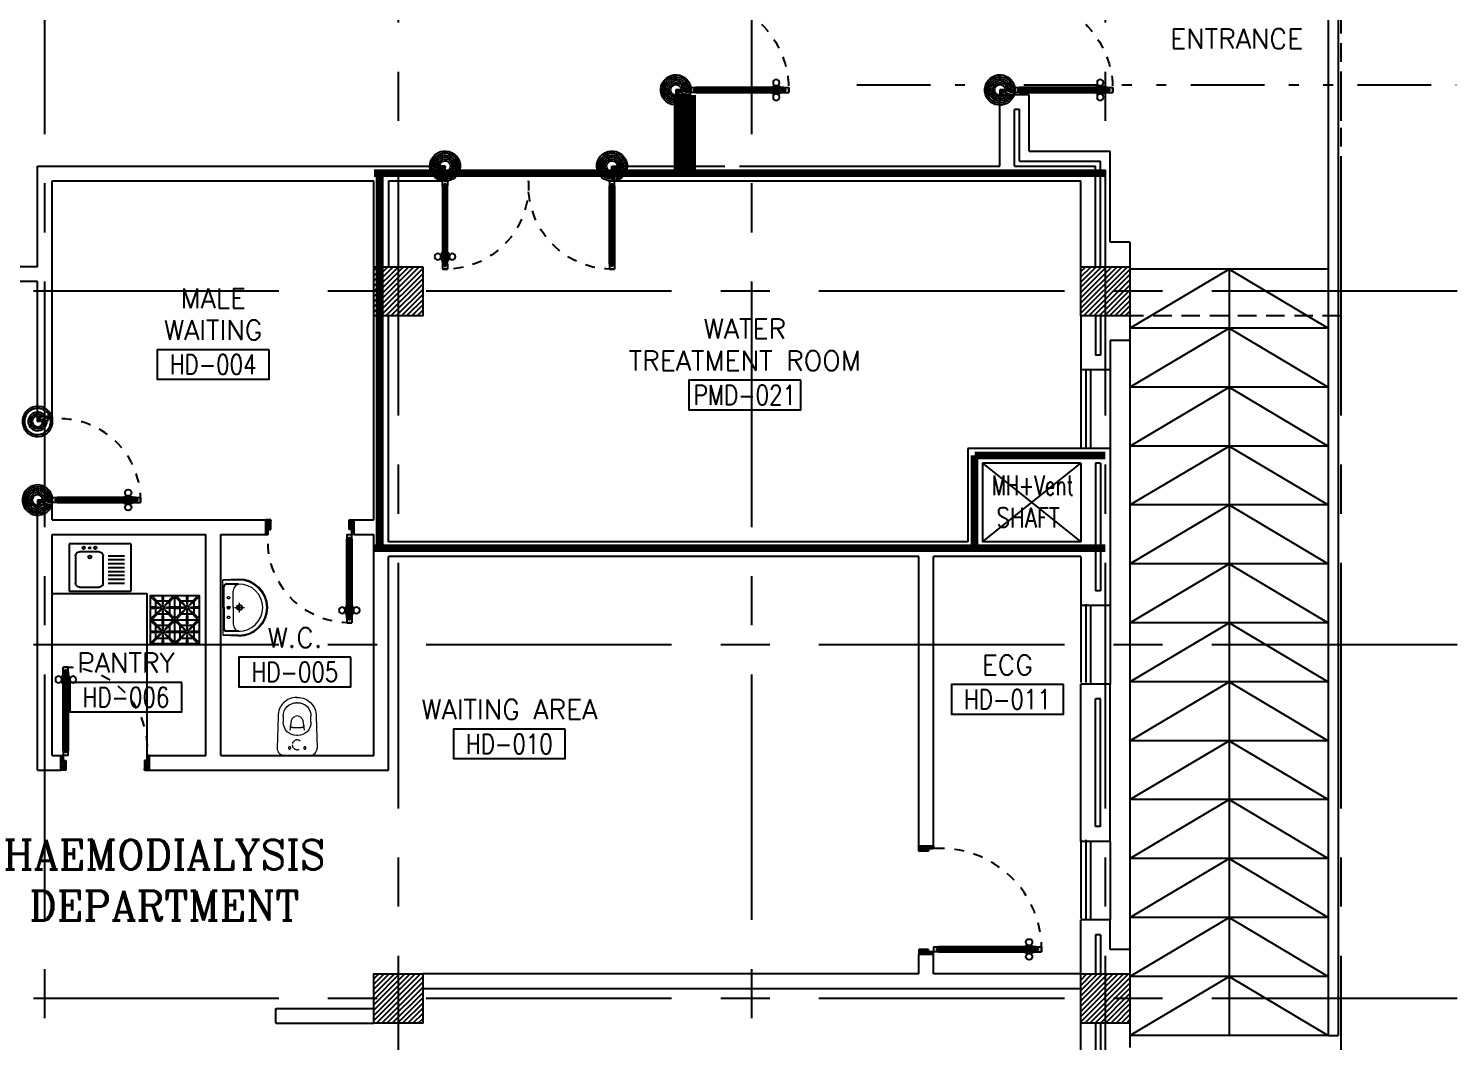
# Model space of a CAD drawing. Extents: x 417866.9 to 417960.2, y 43448 to 43538.2.
# Drawn here: x 417936.97 to 417951.47, y 43473.64 to 43483.95 of the extents above; entities that cross this region are included whole.
import ezdxf
from ezdxf.enums import TextEntityAlignment as Align

# ---------------------------------------------------------------- set-up
doc = ezdxf.new("R2010")
doc.units = 0
doc.header["$MEASUREMENT"] = 0
doc.header["$PDMODE"] = 3
doc.header["$PDSIZE"] = 0.1
for name, pattern in [('2DASHES', [1.7, 0.75, -0.25, 0.1, -0.25, 0.1, -0.25]), ('CENTERX2', [4, 2.5, -0.5, 0.5, -0.5]), ('DASHED', [0.75, 0.5, -0.25]), ('HIDDEN', [0.375, 0.25, -0.125]), ('HIDDEN2', [0.1875, 0.125, -0.0625])]:
    doc.linetypes.add(name, pattern=pattern)
doc.layers.get('0').update_dxf_attribs({"linetype": 'CONTINUOUS'})
doc.layers.get('DEFPOINTS').update_dxf_attribs({"linetype": 'CONTINUOUS'})
for name, color, linetype in [('A-FURN-W', 4, 'CONTINUOUS'), ('AX-DIM', 4, 'CONTINUOUS'), ('AXES', 11, 'CENTERX2'), ('CANOPY-LN', 3, 'CONTINUOUS'), ('COL', 2, 'CONTINUOUS'), ('DOOR', 4, 'CONTINUOUS'), ('DOOR-DIM', 3, 'CONTINUOUS'), ('E-PANELBX', 3, 'CONTINUOUS'), ('FireCompart', 7, 'HIDDEN'), ('firezone', 4, 'CONTINUOUS'), ('FIX', 3, 'CONTINUOUS'), ('Handrail', 4, 'CONTINUOUS'), ('HAT', 8, 'CONTINUOUS'), ('IND-ES-L', 6, '2DASHES'), ('INSUL', 7, 'CONTINUOUS'), ('K-FUR', 3, 'CONTINUOUS'), ('Ramb', 3, 'CONTINUOUS'), ('RM-BOX', 2, 'CONTINUOUS'), ('RM-NAME', 2, 'CONTINUOUS'), ('RM-NO', 2, 'CONTINUOUS'), ('SHAFT', 7, 'CONTINUOUS'), ('TEXT', 4, 'CONTINUOUS'), ('WALL', 3, 'CONTINUOUS'), ('WIN', 5, 'CONTINUOUS')]:
    doc.layers.add(name, color=color, linetype=linetype)
doc.layers.get('DOOR-DIM').off()
doc.styles.add('ROMANC', font='romanc', dxfattribs={"height": 0.1})
doc.styles.add('ROMANS', font='ROMANS.shx', dxfattribs={"width": 0.6})
doc.styles.get("Standard").update_dxf_attribs({"font": 'TXT.shx'})
doc.linetypes.add('SMOKE', pattern='A,0.5,-0.2,["SMOKE",Standard,S=0.1,R=0,X=-0.1,Y=-0.05],-0.5', length=1.2)
doc.dimstyles.new('STANDARD in', dxfattribs={"dimtxt": 0.2, "dimasz": 0.1, "dimexe": 0.07, "dimexo": 0.05, "dimgap": 0.1, "dimtad": 1, "dimdec": 0, "dimlfac": 1000, "dimzin": 0, "dimdsep": 46, "dimtxsty": 'ROMANS', "dimblk": 'ARCHTICK', "dimcen": 0.05, "dimdle": 0.05, "dimclrd": 4, "dimclre": 4, "dimclrt": 2, "dimadec": 0, "dimazin": 0, "dimtfac": 1, "dimtdec": 0, "dimtmove": 2, "dimatfit": 3, "dimfxl": 0, "dimtolj": 1, "dimtzin": 0, "dimarcsym": 0})

# ---------------------------------------------------------------- blocks, each defined once
blk = doc.blocks.new('_ARCHTICK')
at = {"color": 0, "linetype": 'ByBlock', "const_width": 0.15}
blk.add_lwpolyline([(-0.5, -0.5), (0.5, 0.5)], dxfattribs=at)
blk = doc.blocks.new('*D566')
at = {"layer": 'AX-DIM', "color": 4, "lineweight": -2}
for p, q in [((417948.236, 43525.944), (417958.889, 43525.944)), ((417958.819, 43525.994), (417958.819, 43466.574)), ((417948.726, 43466.624), (417958.889, 43466.624))]:
    blk.add_line(p, q, dxfattribs=at)
at = {"layer": 'DEFPOINTS', "color": 0}
for p in [(417948.186, 43525.944), (417948.676, 43466.624), (417958.819, 43466.624)]:
    blk.add_point(p, dxfattribs=at)
at = {"layer": 'AX-DIM', "color": 4, "lineweight": -2, "xscale": 0.1, "yscale": 0.1, "zscale": 0.1}
for p, rotation in [((417958.819, 43525.944), 90), ((417958.819, 43466.624), 270)]:
    blk.add_blockref('_ARCHTICK', p, dxfattribs=dict(at, rotation=rotation))
at = {"layer": 'AX-DIM', "color": 2, "insert": (417958.619, 43496.284), "char_height": 0.2, "attachment_point": 5, "rotation": 90, "style": 'ROMANS'}
blk.add_mtext('\\A1;59320', dxfattribs=at)
blk = doc.blocks.new('RM1')
at = {"layer": 'RM-BOX'}
blk.add_lwpolyline([(570, -200), (-570, -200), (-570, -500), (570, -500)], close=True, dxfattribs=at)
at = {"layer": 'RM-NAME', "style": 'ROMANS'}
for tag, p in [('ROOMNAME1', (0, 324)), ('ROOMNAME2', (0, 0))]:
    blk.add_attdef(tag, text='', height=200, dxfattribs=at).set_placement(p, align=Align.MIDDLE)
at = {"layer": 'RM-NO', "style": 'ROMANS', "width": 0.8}
blk.add_attdef('ROOMNO', text='', height=200, dxfattribs=at).set_placement((0, -350), align=Align.MIDDLE)
blk = doc.blocks.new('*X500')
at = {"color": 0}
for p, q in [((245929, 17887), (246403, 18361)), ((245929, 17940), (246350, 18361)), ((245929, 17993), (246297, 18361)), ((245929, 18046), (246244, 18361)), ((245929, 18099), (246191, 18361)), ((245929, 18152), (246138, 18361)), ((245929, 18205), (246085, 18361)), ((245929, 18258), (246032, 18361)), ((245929, 18311), (245979, 18361)), ((245956, 17861), (246429, 18334)), ((246009, 17861), (246429, 18281)), ((246062, 17861), (246429, 18228)), ((246115, 17861), (246429, 18174)), ((246168, 17861), (246429, 18121)), ((246221, 17861), (246429, 18068)), ((246274, 17861), (246429, 18015)), ((246327, 17861), (246429, 17962)), ((246380, 17861), (246429, 17909))]:
    blk.add_line(p, q, dxfattribs=at)
blk = doc.blocks.new('COL50')
at = {"layer": 'COL'}
blk.add_lwpolyline([(-250, 250), (-250, -250), (250, -250), (250, 250)], close=True, dxfattribs=at)
blk = doc.blocks.new('DOOR90')
at = {"layer": 'DOOR', "color": 7, "linetype": 'ByBlock'}
for p, q in [((-150, 0), (0, 0)), ((-150, 0), (-150, -25)), ((0, -50), (-114, 0)), ((0, -50), (-40, 0)), ((0, -50), (0, 0)), ((-1000, -25), (-1050, -25)), ((-1050, -75), (-1050, -25)), ((-1050, -25), (-1050, -75)), ((-1000, -75), (-1050, -75)), ((-1000, -42), (-1020, -42)), ((-1020, -42), (-1020, -58)), ((-1000, -58), (-1020, -58)), ((-1000, -25), (-1000, -42)), ((-1000, -58), (-1000, -75)), ((-878, -18), (-968, -18)), ((-968, -25), (-968, -18)), ((-968, -75), (-968, -82)), ((-878, -82), (-968, -82)), ((-955, -9), (-890, -9)), ((-955, -18), (-955, -9)), ((-955, -18), (-890, -18)), ((-955, -82), (-890, -82)), ((-955, -82), (-955, -91)), ((-955, -91), (-890, -91)), ((-890, -18), (-890, -9)), ((-890, -82), (-890, -91)), ((-878, -25), (-878, -18)), ((-878, -75), (-878, -82)), ((-200, -25), (-150, -25)), ((-200, -42), (-200, -25)), ((-180, -42), (-200, -42)), ((-200, -58), (-180, -58)), ((-200, -75), (-200, -58)), ((-150, -75), (-200, -75)), ((-180, -58), (-180, -42)), ((-150, -25), (-100, -25)), ((-150, -75), (-150, -25)), ((-100, -25), (-100, -50)), ((0, -50), (-100, -37)), ((-100, -50), (0, -50)), ((0, -850), (-114, -900)), ((-100, -875), (-100, -850)), ((0, -850), (-100, -863)), ((-100, -850), (0, -850)), ((0, -850), (-40, -900)), ((0, -850), (0, -900)), ((-150, -875), (-100, -875)), ((-150, -900), (-150, -875)), ((-150, -900), (0, -900)), ((0, -900), (-150, -900))]:
    blk.add_line(p, q, dxfattribs=at)
at = {"layer": 'DOOR', "linetype": 'ByBlock'}
for p, q in [((-200, -25), (-1000, -25)), ((-200, -42), (-1000, -42)), ((-200, -58), (-1000, -58)), ((-1000, -75), (-200, -75))]:
    blk.add_line(p, q, dxfattribs=at)
at = {"layer": 'DOOR', "color": 7, "linetype": 'ByBlock'}
for centre in [(-923, 24), (-923, -124)]:
    blk.add_circle(centre, 32.4, dxfattribs=at)
for centre, radius, start, end in [((0, -50), 154, 161.1053, 166.2858), ((0, -50), 94.4, 148.0182, 180), ((0, -50), 134, 158.1598, 169.28), ((0, -50), 114, 154.0838, 167.3774), ((0, -50), 74.4, 137.7764, 180), ((0, -50), 54.4, 113.2074, 180), ((0, -50), 34.4, 90, 180), ((0, -50), 14.4, 90, 180), ((0, -850), 94.4, 180, 211.9818), ((0, -850), 74.4, 180, 222.2236), ((0, -850), 54.4, 180, 246.7926), ((0, -850), 34.4, 180, 270), ((0, -850), 14.4, 180, 270), ((0, -850), 154, 193.7142, 198.8947), ((0, -850), 134, 190.72, 201.8402)]:
    blk.add_arc(centre, radius, start, end, dxfattribs=at)
at = {"layer": 'DOOR', "linetype": 'HIDDEN', "ltscale": 0.5}
blk.add_arc((-222, -50), 828, 178.2701, 275.003, dxfattribs=at)
blk = doc.blocks.new('*X497')
at = {"color": 0}
for p, q in [((245929, 25099), (246390, 25561)), ((245929, 25152), (246337, 25561)), ((245929, 25205), (246284, 25561)), ((245929, 25258), (246231, 25561)), ((245929, 25311), (246178, 25561)), ((245929, 25364), (246125, 25561)), ((245929, 25417), (246072, 25561)), ((245929, 25470), (246019, 25561)), ((245929, 25523), (245966, 25561)), ((245943, 25061), (246429, 25546)), ((245997, 25061), (246429, 25493)), ((246050, 25061), (246429, 25440)), ((246103, 25061), (246429, 25387)), ((246156, 25061), (246429, 25334)), ((246209, 25061), (246429, 25281)), ((246262, 25061), (246429, 25228)), ((246315, 25061), (246429, 25175)), ((246368, 25061), (246429, 25122)), ((246421, 25061), (246429, 25069))]:
    blk.add_line(p, q, dxfattribs=at)
blk = doc.blocks.new('*X501')
at = {"color": 0}
for p, q in [((253129, 17874), (253615, 18361)), ((253129, 17927), (253562, 18361)), ((253129, 17980), (253509, 18361)), ((253129, 18033), (253456, 18361)), ((253129, 18086), (253403, 18361)), ((253129, 18139), (253350, 18361)), ((253129, 18192), (253297, 18361)), ((253129, 18245), (253244, 18361)), ((253129, 18298), (253191, 18361)), ((253129, 18351), (253138, 18361)), ((253168, 17861), (253629, 18321)), ((253221, 17861), (253629, 18268)), ((253275, 17861), (253629, 18215)), ((253328, 17861), (253629, 18162)), ((253381, 17861), (253629, 18109)), ((253434, 17861), (253629, 18056)), ((253487, 17861), (253629, 18003)), ((253540, 17861), (253629, 17950)), ((253593, 17861), (253629, 17897))]:
    blk.add_line(p, q, dxfattribs=at)
blk = doc.blocks.new('*X486')
at = {"color": 0}
for p, q in [((253129, 25087), (253603, 25561)), ((253129, 25140), (253550, 25561)), ((253129, 25193), (253497, 25561)), ((253129, 25246), (253444, 25561)), ((253129, 25299), (253391, 25561)), ((253129, 25352), (253338, 25561)), ((253129, 25405), (253285, 25561)), ((253129, 25458), (253232, 25561)), ((253129, 25511), (253179, 25561)), ((253156, 25061), (253629, 25534)), ((253209, 25061), (253629, 25481)), ((253262, 25061), (253629, 25428)), ((253315, 25061), (253629, 25374)), ((253368, 25061), (253629, 25321)), ((253421, 25061), (253629, 25268)), ((253474, 25061), (253629, 25215)), ((253527, 25061), (253629, 25162)), ((253580, 25061), (253629, 25109))]:
    blk.add_line(p, q, dxfattribs=at)
blk = doc.blocks.new('A$C010A25D0')
at = {"layer": 'DOOR', "color": 0, "linetype": 'ByBlock'}
for p, q in [((0, 2031), (0, 1981)), ((0, 1981), (0, 2031)), ((50, 2031), (0, 2031)), ((50, 2031), (50, 2014)), ((83, 2031), (83, 2038)), ((173, 2038), (83, 2038)), ((95, 2038), (95, 2047)), ((95, 2047), (160, 2047)), ((95, 2038), (160, 2038)), ((160, 2038), (160, 2047)), ((173, 2031), (173, 2038)), ((950, 2014), (950, 2031)), ((950, 2031), (1000, 2031)), ((1000, 2056), (1000, 2031)), ((1000, 2056), (1150, 2056)), ((1000, 1981), (1000, 2031)), ((1000, 2031), (1050, 2031)), ((1050, 2031), (1050, 2006)), ((1150, 2006), (1150, 2056)), ((50, 1981), (0, 1981)), ((30, 2014), (30, 1998)), ((50, 2014), (30, 2014)), ((50, 1998), (30, 1998)), ((50, 1998), (50, 1981)), ((83, 1981), (83, 1974)), ((173, 1974), (83, 1974)), ((95, 1974), (95, 1965)), ((95, 1974), (160, 1974)), ((95, 1965), (160, 1965)), ((160, 1974), (160, 1965)), ((173, 1981), (173, 1974)), ((970, 2014), (950, 2014)), ((950, 1981), (950, 1998)), ((950, 1998), (970, 1998)), ((1000, 1981), (950, 1981)), ((970, 1998), (970, 2014)), ((1050, 2006), (1150, 2006)), ((95, 147), (160, 147)), ((95, 138), (95, 147)), ((160, 138), (160, 147)), ((50, 131), (0, 131)), ((0, 131), (0, 81)), ((0, 81), (0, 131)), ((50, 81), (0, 81)), ((50, 114), (30, 114)), ((30, 98), (30, 114)), ((50, 98), (30, 98)), ((50, 114), (50, 131)), ((50, 81), (50, 98)), ((173, 138), (83, 138)), ((83, 131), (83, 138)), ((83, 81), (83, 74)), ((173, 74), (83, 74)), ((95, 138), (160, 138)), ((95, 74), (160, 74)), ((95, 74), (95, 65)), ((95, 65), (160, 65)), ((160, 74), (160, 65)), ((173, 131), (173, 138)), ((173, 81), (173, 74)), ((1000, 131), (950, 131)), ((950, 131), (950, 114)), ((950, 114), (970, 114)), ((970, 98), (950, 98)), ((950, 98), (950, 81)), ((950, 81), (1000, 81)), ((970, 114), (970, 98)), ((1000, 131), (1000, 81)), ((1000, 56), (1000, 81)), ((1000, 81), (1050, 81)), ((1000, 56), (1150, 56)), ((1050, 81), (1050, 106)), ((1050, 106), (1150, 106)), ((1150, 106), (1150, 56))]:
    blk.add_line(p, q, dxfattribs=at)
at = {"layer": 'DOOR', "linetype": 'ByBlock'}
for p, q in [((950, 2031), (50, 2031)), ((950, 2014), (50, 2014)), ((950, 1998), (50, 1998)), ((50, 1981), (950, 1981)), ((50, 131), (950, 131)), ((950, 114), (50, 114)), ((950, 98), (50, 98)), ((950, 81), (50, 81)), ((1150, 56), (1000, 56))]:
    blk.add_line(p, q, dxfattribs=at)
at = {"layer": 'DOOR', "color": 9, "linetype": 'ByBlock'}
for p, q in [((1150, 2006), (1037, 2056)), ((1150, 2006), (1110, 2056)), ((1150, 2006), (1050, 2019)), ((1150, 106), (1037, 56)), ((1150, 106), (1050, 93)), ((1150, 106), (1110, 56))]:
    blk.add_line(p, q, dxfattribs=at)
at = {"layer": 'DOOR', "color": 0, "linetype": 'ByBlock'}
for centre in [(128, 2079), (128, 1932), (128, 179), (128, 32)]:
    blk.add_circle(centre, 32.4, dxfattribs=at)
at = {"layer": 'DOOR', "linetype": 'HIDDEN', "ltscale": 0.5}
for centre, start, end in [((951, 2006), 178.494, 272.9568), ((951, 106), 87.0432, 181.506)]:
    blk.add_arc(centre, 951, start, end, dxfattribs=at)
at = {"layer": 'DOOR', "color": 9, "linetype": 'ByBlock'}
for centre, radius, start, end in [((1150, 2006), 154, 161.1053, 166.2858), ((1150, 2006), 134, 158.1598, 169.28), ((1150, 2006), 114, 154.0838, 167.3774), ((1150, 2006), 94.4, 148.0182, 180), ((1150, 2006), 74.4, 137.7764, 180), ((1150, 2006), 54.4, 113.2074, 180), ((1150, 2006), 34.4, 90, 180), ((1150, 2006), 14.4, 90, 180), ((1150, 106), 154, 193.7142, 198.8947), ((1150, 106), 134, 190.72, 201.8402), ((1150, 106), 114, 192.6226, 205.9162), ((1150, 106), 94.4, 180, 211.9818), ((1150, 106), 74.4, 180, 222.2236), ((1150, 106), 54.4, 180, 246.7926), ((1150, 106), 34.4, 180, 270), ((1150, 106), 14.4, 180, 270)]:
    blk.add_arc(centre, radius, start, end, dxfattribs=at)
at = {"layer": 'WALL'}
blk.add_line((1000, 56), (1150, 56), dxfattribs=at)
blk = doc.blocks.new('LAV1')
at = {"layer": 'FIX', "linetype": 'ByBlock', "ltscale": 0.3}
for p, q in [((-287, 210), (-280, 50)), ((-240, 210), (-240, 85)), ((240, 210), (240, 85)), ((287, 210), (280, 50)), ((0, 60), (-215, 60)), ((0, 60), (215, 60))]:
    blk.add_line(p, q, dxfattribs=at)
at = {"layer": 'FIX', "linetype": 'Continuous', "lineweight": 20}
for p, q in [((-280, 210), (-280, 50)), ((0, 155), (-170, 155)), ((0, 155), (170, 155)), ((280, 210), (280, 50)), ((0, 50), (-280, 50)), ((0, 50), (-247, 50)), ((0, 50), (280, 50)), ((0, 50), (247, 50))]:
    blk.add_line(p, q, dxfattribs=at)
at = {"layer": 'FIX', "linetype": 'DASHED', "lineweight": 20, "ltscale": 0.05}
for p, q in [((50, 220), (-50, 220)), ((0, 170), (0, 270)), ((0, 170), (0, 270))]:
    blk.add_line(p, q, dxfattribs=at)
at = {"layer": 'FIX', "lineweight": 20}
for p, q in [((16, 107), (-15, 107)), ((0, 92), (0, 123))]:
    blk.add_line(p, q, dxfattribs=at)
for centre, radius in [((0, 220), 29.5), ((0, 220), 22.5), ((0, 107), 15.5)]:
    blk.add_circle(centre, radius, dxfattribs=at)
at = {"layer": 'FIX', "linetype": 'HIDDEN', "lineweight": 20, "ltscale": 0.05}
for centre in [(-100, 107), (100, 107)]:
    blk.add_circle(centre, 12.4, dxfattribs=at)
at = {"layer": 'FIX', "linetype": 'ByBlock', "ltscale": 0.3}
for centre, radius, start, end in [((5, 212), 292, 90.9964, 180.3903), ((-5, 212), 292, 359.6097, 89.0036), ((-215, 85), 25, 180, 270), ((215, 85), 25, 270, 0)]:
    blk.add_arc(centre, radius, start, end, dxfattribs=at)
at = {"layer": 'FIX', "linetype": 'Continuous', "lineweight": 20}
for centre, radius, start, end in [((5, 212), 285, 91.0202, 180.4), ((5, 212), 245, 91.1813, 180.4657), ((-5, 212), 285, 359.6, 88.9798), ((-5, 212), 245, 359.5343, 88.8187), ((-170, 225), 70, 180, 270), ((170, 225), 70, 270, 0)]:
    blk.add_arc(centre, radius, start, end, dxfattribs=at)
blk = doc.blocks.new('WC')
at = {"layer": 'FIX', "lineweight": 20}
for p, q in [((339, 5), (339, -5)), ((395, 76), (490, 60)), ((475, 141), (538, 141)), ((534, 24), (540, 0)), ((540, 0), (534, -24)), ((674, 5), (674, -5)), ((490, -60), (395, -76)), ((538, -141), (475, -141)), ((213, -204), (210, -204))]:
    blk.add_line(p, q, dxfattribs=at)
at = {"layer": 'FIX', "linetype": 'Continuous', "lineweight": 20}
blk.add_line((420, -47), (420, 45), dxfattribs=at)
at = {"layer": 'FIX', "lineweight": 20}
for points in [[(210, -204, -0.414214), (137, -131), (137, 0), (137, 131, -0.414214), (210, 204)], [(727, -5), (727, 5, 0.414214), (538, 194), (210, 204)], [(727, 5), (727, -5, -0.414214), (538, -194), (210, -204)]]:
    blk.add_lwpolyline(points, format="xyb", dxfattribs=at)
at = {"layer": 'FIX', "linetype": 'HIDDEN2', "lineweight": 20, "ltscale": 0.3}
blk.add_circle((245, 0), 49.8, dxfattribs=at)
at = {"layer": 'FIX', "linetype": 'HIDDEN', "lineweight": 20, "ltscale": 0.05}
for centre in [(213, 78), (213, -77)]:
    blk.add_circle(centre, 11.6, dxfattribs=at)
at = {"layer": 'FIX', "lineweight": 20}
for centre, radius, start, end in [((475, 5), 136, 90, 180), ((464, -18), 82, 51.0758, 71.504), ((473, -7), 68.2, 27.1532, 51.0758), ((538, 5), 136, 360, 90), ((475, -5), 136, 180, 270), ((464, 18), 82, 288.496, 308.9242), ((473, 7), 68.2, 308.9242, 332.8468), ((538, -5), 136, 270, 0)]:
    blk.add_arc(centre, radius, start, end, dxfattribs=at)
at = {"layer": 'FIX', "linetype": 'Continuous', "lineweight": 20}
for centre, start, end in [((443, 46), 88.3879, 182.3338), ((442, -46), 177.6662, 271.6121)]:
    blk.add_arc(centre, 22.3, start, end, dxfattribs=at)
blk = doc.blocks.new('A$C272A55A0')
at = {"layer": 'DOOR', "color": 0, "linetype": 'ByBlock'}
for p, q in [((0, 900), (0, 1050)), ((50, 1050), (0, 1050)), ((50, 950), (50, 1050)), ((1750, 950), (1750, 1050)), ((1750, 1050), (1800, 1050)), ((1800, 1050), (1800, 900)), ((0, 900), (25, 900)), ((25, 950), (50, 950)), ((25, 900), (25, 950)), ((75, 900), (25, 900)), ((25, 850), (25, 900)), ((58, 870), (42, 870)), ((42, 870), (42, 850)), ((58, 850), (58, 870)), ((75, 900), (75, 850)), ((1725, 900), (1775, 900)), ((1725, 900), (1725, 850)), ((1742, 870), (1758, 870)), ((1742, 850), (1742, 870)), ((1775, 950), (1750, 950)), ((1758, 870), (1758, 850)), ((1775, 900), (1775, 950)), ((1800, 900), (1775, 900)), ((1775, 850), (1775, 900)), ((42, 850), (25, 850)), ((75, 850), (58, 850)), ((1725, 850), (1742, 850)), ((1758, 850), (1775, 850)), ((1718, 160), (1709, 160)), ((1709, 95), (1709, 160)), ((1725, 173), (1718, 173)), ((1718, 173), (1718, 83)), ((1718, 95), (1718, 160)), ((1775, 173), (1782, 173)), ((1782, 173), (1782, 83)), ((1782, 160), (1791, 160)), ((1782, 95), (1782, 160)), ((1791, 95), (1791, 160)), ((25, 50), (42, 50)), ((25, 50), (25, 0)), ((25, 0), (75, 0)), ((75, 0), (25, 0)), ((42, 50), (42, 30)), ((42, 30), (58, 30)), ((58, 50), (75, 50)), ((58, 50), (58, 30)), ((75, 50), (75, 0)), ((1718, 95), (1709, 95)), ((1725, 83), (1718, 83)), ((1742, 50), (1725, 50)), ((1725, 50), (1725, 0)), ((1775, 0), (1725, 0)), ((1725, 0), (1775, 0)), ((1742, 50), (1742, 30)), ((1758, 30), (1742, 30)), ((1775, 50), (1758, 50)), ((1758, 50), (1758, 30)), ((1775, 83), (1782, 83)), ((1775, 50), (1775, 0)), ((1782, 95), (1791, 95))]:
    blk.add_line(p, q, dxfattribs=at)
at = {"layer": 'DOOR', "color": 9, "linetype": 'ByBlock'}
for p, q in [((50, 1050), (0, 1010)), ((50, 1050), (0, 937)), ((50, 1050), (37, 950)), ((1750, 1050), (1800, 1010)), ((1750, 1050), (1800, 937)), ((1750, 1050), (1763, 950))]:
    blk.add_line(p, q, dxfattribs=at)
at = {"layer": 'DOOR', "linetype": 'ByBlock'}
for p, q in [((25, 850), (25, 50)), ((42, 850), (42, 50)), ((58, 850), (58, 50)), ((75, 50), (75, 850)), ((1725, 50), (1725, 850)), ((1742, 850), (1742, 50)), ((1758, 850), (1758, 50)), ((1775, 850), (1775, 50))]:
    blk.add_line(p, q, dxfattribs=at)
at = {"layer": 'DOOR', "color": 0, "linetype": 'ByBlock'}
for centre in [(1676, 128), (1824, 128)]:
    blk.add_circle(centre, 32.4, dxfattribs=at)
at = {"layer": 'DOOR', "color": 9, "linetype": 'ByBlock'}
for centre, radius, start, end in [((50, 1050), 54.4, 203.2074, 270), ((50, 1050), 34.4, 180, 270), ((50, 1050), 14.4, 180, 270), ((1750, 1050), 14.4, 270, 0), ((1750, 1050), 34.4, 270, 0), ((1750, 1050), 54.4, 270, 336.7926), ((50, 1050), 74.4, 227.7764, 270), ((50, 1050), 94.4, 238.0182, 270), ((50, 1050), 114, 244.0838, 257.3774), ((50, 1050), 134, 248.1598, 259.28), ((50, 1050), 154, 251.1053, 256.2858), ((1750, 1050), 74.4, 270, 312.2236), ((1750, 1050), 94.4, 270, 301.9818), ((1750, 1050), 114, 282.6226, 295.9162), ((1750, 1050), 134, 280.72, 291.8402), ((1750, 1050), 154, 283.7142, 288.8947)]:
    blk.add_arc(centre, radius, start, end, dxfattribs=at)
at = {"layer": 'DOOR', "linetype": 'HIDDEN', "ltscale": 0.5}
for centre, start, end in [((50, 851), 268.3174, 3.2965), ((1750, 851), 176.7035, 271.6826)]:
    blk.add_arc(centre, 851, start, end, dxfattribs=at)
at = {"layer": 'WALL', "linetype": 'ByBlock'}
blk.add_line((1800, 900), (1800, 1050), dxfattribs=at)
blk = doc.blocks.new('A$C68711307')
at = {"layer": 'A-FURN-W'}
for p, q in [((0, 0), (0, 0.627)), ((0, 0.627), (0.48, 0.627)), ((0.48, 0.627), (0.48, 0)), ((0.08, 0.323), (0.08, 0.523)), ((0.12, 0.563), (0.4, 0.563)), ((0.44, 0.523), (0.44, 0.323)), ((0.4, 0.283), (0.12, 0.283)), ((0.12, 0.232), (0.12, 0.064)), ((0.16, 0.232), (0.16, 0.064)), ((0.2, 0.232), (0.2, 0.064)), ((0.24, 0.232), (0.24, 0.064)), ((0.28, 0.232), (0.28, 0.064)), ((0.32, 0.232), (0.32, 0.064)), ((0.36, 0.232), (0.36, 0.064)), ((0.4, 0.232), (0.4, 0.064)), ((0, 0), (0.48, 0))]:
    blk.add_line(p, q, dxfattribs=at)
at = {"layer": 'A-FURN-W', "extrusion": (0, 0, -1)}
for centre, major_axis in [((0.04, 0.48), (-0.00849, 0.00849)), ((0.04, 0.42), (-0.00566, 0.00566)), ((0.134, 0.417), (-0.0113, 0.0113))]:
    blk.add_ellipse(centre, major_axis=major_axis, ratio=1, dxfattribs=at)
at = {"layer": 'A-FURN-W'}
for centre, start_param, end_param in [((0.12, 0.523), 5.497787, 7.068583), ((0.4, 0.523), 3.926991, 5.497787), ((0.12, 0.323), 0.785398, 2.356194), ((0.4, 0.323), 2.356194, 3.926991)]:
    blk.add_ellipse(centre, major_axis=(-0.0283, 0.0283), ratio=1, start_param=start_param, end_param=end_param, dxfattribs=at)
at = {"layer": 'A-FURN-W', "extrusion": (0, 0, -1)}
blk.add_ellipse((0.04, 0.36), major_axis=(-0.00849, 0.00849), ratio=1, start_param=6.283185307178246, end_param=12.56637061435783, dxfattribs=at)
blk = doc.blocks.new('RANGE')
at = {"layer": 'K-FUR'}
for p, q in [((0.45, 0.904), (0.45, 0)), ((0, 0.452), (0.9, 0.452))]:
    blk.add_line(p, q, dxfattribs=at)
for points in [[(-0.001, 0.879), (0.172, 0.723, 0.025175), (0.18, 0.73), (0.023, 0.903)], [(0.211, 0.904), (0.22, 0.747, 0.025175), (0.23, 0.747), (0.238, 0.904)], [(0.426, 0.904), (0.27, 0.73, 0.025175), (0.278, 0.723), (0.45, 0.88)], [(0.449, 0.879), (0.622, 0.723, 0.025175), (0.63, 0.73), (0.473, 0.903)], [(0.661, 0.904), (0.67, 0.747, 0.025175), (0.68, 0.747), (0.688, 0.904)], [(0.876, 0.904), (0.72, 0.73, 0.025175), (0.728, 0.723), (0.9, 0.88)], [(0, 0.664), (0.156, 0.672, 0.025175), (0.156, 0.683), (0, 0.691)], [(0.024, 0.452), (0.18, 0.625, 0.025175), (0.172, 0.633), (0, 0.476)], [(0.239, 0.452), (0.23, 0.609, 0.025175), (0.22, 0.609), (0.212, 0.452)], [(0.451, 0.477), (0.278, 0.633, 0.025175), (0.27, 0.625), (0.427, 0.453)], [(0.45, 0.691), (0.294, 0.683, 0.025175), (0.294, 0.673), (0.45, 0.665)], [(0.45, 0.664), (0.606, 0.672, 0.025175), (0.606, 0.683), (0.45, 0.691)], [(0.474, 0.452), (0.63, 0.625, 0.025175), (0.622, 0.633), (0.45, 0.476)], [(0.689, 0.452), (0.68, 0.609, 0.025175), (0.67, 0.609), (0.662, 0.452)], [(0.901, 0.477), (0.728, 0.633, 0.025175), (0.72, 0.625), (0.877, 0.453)], [(0.9, 0.691), (0.744, 0.683, 0.025175), (0.744, 0.673), (0.9, 0.665)], [(-0.001, 0.427), (0.172, 0.271, 0.025175), (0.18, 0.278), (0.023, 0.451)], [(0.211, 0.452), (0.22, 0.295, 0.025175), (0.23, 0.295), (0.238, 0.452)], [(0.426, 0.452), (0.27, 0.279, 0.025175), (0.278, 0.271), (0.45, 0.428)], [(0.449, 0.427), (0.622, 0.271, 0.025175), (0.63, 0.278), (0.473, 0.451)], [(0.661, 0.452), (0.67, 0.295, 0.025175), (0.68, 0.295), (0.688, 0.452)], [(0.876, 0.452), (0.72, 0.279, 0.025175), (0.728, 0.271), (0.9, 0.428)], [(0, 0.212), (0.156, 0.221, 0.025175), (0.156, 0.231), (0, 0.239)], [(0.024, 0), (0.18, 0.173, 0.025175), (0.172, 0.181), (0, 0.024)], [(0.239, 0), (0.23, 0.157, 0.025175), (0.22, 0.157), (0.212, 0)], [(0.451, 0.025), (0.278, 0.181, 0.025175), (0.27, 0.173), (0.427, 0.001)], [(0.45, 0.239), (0.294, 0.231, 0.025175), (0.294, 0.221), (0.45, 0.213)], [(0.45, 0.212), (0.606, 0.221, 0.025175), (0.606, 0.231), (0.45, 0.239)], [(0.474, 0), (0.63, 0.173, 0.025175), (0.622, 0.181), (0.45, 0.024)], [(0.689, 0), (0.68, 0.157, 0.025175), (0.67, 0.157), (0.662, 0)], [(0.901, 0.025), (0.728, 0.181, 0.025175), (0.72, 0.173), (0.877, 0.001)], [(0.9, 0.239), (0.744, 0.231, 0.025175), (0.744, 0.221), (0.9, 0.213)]]:
    blk.add_lwpolyline(points, format="xyb", dxfattribs=at)
blk.add_lwpolyline([(0, 0), (0, 0.904), (0.9, 0.904), (0.9, 0)], close=True, dxfattribs=at)
for points in [[(0.113, 0.804), (0.217, 0.804)], [(0.233, 0.804), (0.336, 0.804)], [(0.563, 0.804), (0.667, 0.804)], [(0.683, 0.804), (0.786, 0.804)], [(0.1, 0.686), (0.1, 0.788)], [(0.1, 0.567), (0.1, 0.67)], [(0.217, 0.552), (0.114, 0.552)], [(0.337, 0.552), (0.233, 0.552)], [(0.35, 0.789), (0.35, 0.686)], [(0.35, 0.67), (0.35, 0.568)], [(0.55, 0.686), (0.55, 0.788)], [(0.55, 0.567), (0.55, 0.67)], [(0.667, 0.552), (0.564, 0.552)], [(0.787, 0.552), (0.683, 0.552)], [(0.8, 0.789), (0.8, 0.686)], [(0.8, 0.67), (0.8, 0.568)], [(0.1, 0.234), (0.1, 0.336)], [(0.113, 0.352), (0.217, 0.352)], [(0.233, 0.352), (0.336, 0.352)], [(0.35, 0.337), (0.35, 0.234)], [(0.55, 0.234), (0.55, 0.336)], [(0.563, 0.352), (0.667, 0.352)], [(0.683, 0.352), (0.786, 0.352)], [(0.8, 0.337), (0.8, 0.234)], [(0.1, 0.115), (0.1, 0.218)], [(0.217, 0.1), (0.114, 0.1)], [(0.337, 0.1), (0.233, 0.1)], [(0.35, 0.218), (0.35, 0.116)], [(0.55, 0.115), (0.55, 0.218)], [(0.667, 0.1), (0.564, 0.1)], [(0.787, 0.1), (0.683, 0.1)], [(0.8, 0.218), (0.8, 0.116)]]:
    blk.add_lwpolyline(points, dxfattribs=at)
for centre, radius in [((0.225, 0.678), 0.0373), ((0.225, 0.678), 0.0273), ((0.675, 0.678), 0.0373), ((0.675, 0.678), 0.0273), ((0.225, 0.226), 0.0373), ((0.225, 0.226), 0.0273), ((0.675, 0.226), 0.0373), ((0.675, 0.226), 0.0273)]:
    blk.add_circle(centre, radius, dxfattribs=at)
blk = doc.blocks.new('Rang')
at = {"layer": 'FIX', "xscale": -0.6637168141592866, "yscale": 0.6637168141592866, "zscale": 0.6637168141592921, "rotation": 90}
blk.add_blockref('RANGE', (0.6, 0.597), dxfattribs=at)
blk = doc.blocks.new('A$C2B543BD4')
at = {"layer": 'DOOR', "color": 0, "linetype": 'ByBlock'}
for p, q in [((150, 1156), (0, 1156)), ((150, 1156), (0, 1156)), ((0, 1156), (150, 1156)), ((0, 1106), (0, 1156)), ((100, 1106), (0, 1106)), ((150, 1131), (100, 1131)), ((100, 1131), (100, 1106)), ((150, 1156), (150, 1131)), ((1155, 147), (1090, 147)), ((1090, 138), (1090, 147)), ((1155, 138), (1155, 147)), ((100, 106), (0, 106)), ((0, 106), (0, 56)), ((150, 56), (0, 56)), ((100, 81), (100, 106)), ((150, 81), (100, 81)), ((150, 131), (150, 81)), ((150, 131), (200, 131)), ((150, 56), (150, 81)), ((200, 81), (150, 81)), ((180, 114), (180, 98)), ((200, 114), (180, 114)), ((180, 98), (200, 98)), ((200, 131), (200, 114)), ((200, 98), (200, 81)), ((1078, 138), (1168, 138)), ((1078, 131), (1078, 138)), ((1078, 81), (1078, 74)), ((1078, 74), (1168, 74)), ((1155, 138), (1090, 138)), ((1155, 74), (1090, 74)), ((1090, 74), (1090, 65)), ((1155, 65), (1090, 65)), ((1155, 74), (1155, 65)), ((1168, 131), (1168, 138)), ((1168, 81), (1168, 74)), ((1200, 131), (1250, 131)), ((1200, 114), (1200, 131)), ((1200, 114), (1220, 114)), ((1200, 98), (1220, 98)), ((1200, 81), (1200, 98)), ((1200, 81), (1250, 81)), ((1220, 98), (1220, 114)), ((1250, 131), (1250, 81)), ((1250, 131), (1250, 81)), ((1250, 81), (1250, 131))]:
    blk.add_line(p, q, dxfattribs=at)
at = {"layer": 'DOOR', "color": 9, "linetype": 'ByBlock'}
for p, q in [((0, 1106), (114, 1156)), ((0, 1106), (40, 1156)), ((0, 1106), (100, 1119)), ((0, 106), (40, 56)), ((0, 106), (114, 56)), ((0, 106), (100, 93))]:
    blk.add_line(p, q, dxfattribs=at)
at = {"layer": 'DOOR', "linetype": 'ByBlock'}
for p, q in [((1200, 131), (200, 131)), ((200, 114), (1200, 114)), ((200, 98), (1200, 98)), ((200, 81), (1200, 81))]:
    blk.add_line(p, q, dxfattribs=at)
at = {"layer": 'DOOR', "color": 0, "linetype": 'ByBlock'}
for centre in [(1123, 179), (1123, 32)]:
    blk.add_circle(centre, 32.4, dxfattribs=at)
at = {"layer": 'DOOR', "color": 9, "linetype": 'ByBlock'}
for centre, radius, start, end in [((0, 1106), 34.4, 0, 90), ((0, 1106), 14.4, 0, 90), ((0, 1106), 54.4, 0, 66.7926), ((0, 1106), 74.4, 0, 42.2236), ((0, 1106), 94.4, 0, 31.9818), ((0, 1106), 134, 10.72, 21.8402), ((0, 1106), 154, 13.7142, 18.8947), ((0, 106), 14.4, 270, 0), ((0, 106), 34.4, 270, 0), ((0, 106), 54.4, 293.2074, 0), ((0, 106), 74.4, 317.7764, 0), ((0, 106), 94.4, 328.0182, 0), ((0, 106), 114, 334.0838, 347.3774), ((0, 106), 134, 338.1598, 349.28), ((0, 106), 154, 341.1053, 346.2858)]:
    blk.add_arc(centre, radius, start, end, dxfattribs=at)
at = {"layer": 'DOOR', "linetype": 'HIDDEN', "ltscale": 0.5}
blk.add_arc((223, 106), 1028, 358.6059, 94.0585, dxfattribs=at)

msp = doc.modelspace()

# ---------------------------------------------------------------- linework, layer by layer
at = {"layer": 'AXES'}
for p, q in [((417940.7366, 43460.01), (417940.7366, 43537.5491)), ((417947.9366, 43460.01), (417947.9366, 43537.5491)), ((417950.3366, 43460.01), (417950.3366, 43537.5491)), ((417937.1366, 43466.8743), (417937.1366, 43525.6943)), ((417944.3366, 43466.8743), (417944.3366, 43525.6943)), ((417959.5194, 43481.2743), (417889.6966, 43481.2743)), ((417959.5194, 43477.6743), (417889.6966, 43477.6743)), ((417959.5194, 43474.0743), (417889.6966, 43474.0743))]:
    msp.add_line(p, q, dxfattribs=at)
at = {"layer": 'CANOPY-LN', "linetype": 'HIDDEN2', "ltscale": 1.5}
for q in [(417950.3366, 43488.7243), (417948.1866, 43481.0243)]:
    msp.add_line((417950.3366, 43481.0243), q, dxfattribs=at)
at = {"layer": 'COL'}
msp.add_lwpolyline([(417940.9866, 43481.5243), (417940.9866, 43481.0243), (417940.4866, 43481.0243), (417940.4866, 43481.5243)], close=True, dxfattribs=at)
at = {"layer": 'E-PANELBX'}
for p in [(417937.2116, 43478.1993), (417938.1766, 43476.5493)]:
    msp.add_line(p, (417938.1766, 43478.1993), dxfattribs=at)
at = {"layer": 'FireCompart', "const_width": 0.08}
for points in [[(417940.4882, 43482.4764), (417947.9366, 43482.4764)], [(417940.545, 43478.638), (417940.545, 43482.4764)], [(417946.604, 43479.6032), (417947.9366, 43479.6032)], [(417946.604, 43478.628), (417946.604, 43479.6032)], [(417940.4882, 43478.6595), (417947.9366, 43478.6595)]]:
    msp.add_lwpolyline(points, dxfattribs=at)
at = {"layer": 'firezone', "linetype": 'SMOKE', "const_width": 0.225}
msp.add_lwpolyline([(417943.6537, 43482.4764), (417943.6537, 43483.2735)], dxfattribs=at)
at = {"layer": 'FIX', "color": 32, "linetype": 'DASHED', "lineweight": 20, "ltscale": 0.05}
msp.add_line((417939.0671, 43478.0548), (417939.1671, 43478.0548), dxfattribs=at)
msp.add_line((417939.0671, 43478.0548), (417939.1671, 43478.0548), dxfattribs=at)
at = {"layer": 'Handrail'}
for p, q in [((417950.2066, 43487.9954), (417950.2066, 43482.6993)), ((417950.3066, 43487.9954), (417950.3066, 43482.6993)), ((417950.2066, 43482.6993), (417950.2066, 43473.6993)), ((417950.3066, 43482.6993), (417950.3066, 43473.6993)), ((417950.2066, 43473.6993), (417950.3066, 43473.6993))]:
    msp.add_line(p, q, dxfattribs=at)
at = {"layer": 'IND-ES-L'}
msp.add_line((417945.4054, 43483.3754), (417951.5097, 43483.3754), dxfattribs=at)
at = {"layer": 'INSUL'}
for p, q in [((417947.0116, 43482.5493), (417947.0116, 43483.1243)), ((417947.0616, 43483.1243), (417947.0116, 43483.1243)), ((417947.0616, 43482.5993), (417947.0616, 43483.1243)), ((417947.0116, 43482.5493), (417947.8366, 43482.5493)), ((417947.0616, 43482.5993), (417947.8866, 43482.5993)), ((417947.8366, 43481.5243), (417947.8366, 43482.5493)), ((417947.8866, 43481.5243), (417947.8866, 43482.5993)), ((417947.8366, 43481.0243), (417947.8366, 43480.6243)), ((417947.8866, 43481.0243), (417947.8866, 43480.6243)), ((417947.8866, 43480.6243), (417947.8366, 43480.6243)), ((417947.8366, 43479.5243), (417947.8366, 43478.2243)), ((417947.8866, 43479.5243), (417947.8366, 43479.5243)), ((417947.8866, 43479.5243), (417947.8866, 43478.2243)), ((417947.8866, 43478.2243), (417947.8366, 43478.2243)), ((417947.8366, 43475.8243), (417947.8366, 43477.1243)), ((417947.8866, 43477.1243), (417947.8366, 43477.1243)), ((417947.8866, 43475.8243), (417947.8866, 43477.1243)), ((417947.8866, 43475.8243), (417947.8366, 43475.8243)), ((417947.8366, 43474.7243), (417947.8366, 43474.3243)), ((417947.8866, 43474.7243), (417947.8366, 43474.7243)), ((417947.8866, 43474.7243), (417947.8866, 43474.3243)), ((417947.8366, 43473.8243), (417947.8366, 43467.1243)), ((417947.8866, 43473.8243), (417947.8866, 43467.1243))]:
    msp.add_line(p, q, dxfattribs=at)
at = {"layer": 'Ramb'}
for p, q in [((417950.2066, 43481.4993), (417948.1866, 43481.4993)), ((417948.1866, 43480.8993), (417949.1966, 43481.4993)), ((417949.1966, 43481.4993), (417949.1966, 43473.6993)), ((417949.1966, 43481.4993), (417950.2066, 43480.8993)), ((417950.2066, 43480.8993), (417948.1866, 43480.8993)), ((417948.1866, 43480.2993), (417949.1966, 43480.8993)), ((417948.1866, 43480.7743), (417948.1866, 43474.5743)), ((417949.1966, 43480.8993), (417950.2066, 43480.2993)), ((417950.2066, 43480.2993), (417948.1866, 43480.2993)), ((417948.1866, 43479.6993), (417949.1966, 43480.2993)), ((417949.1966, 43480.2993), (417950.2066, 43479.6993)), ((417950.2066, 43479.6993), (417948.1866, 43479.6993)), ((417948.1866, 43479.0993), (417949.1966, 43479.6993)), ((417949.1966, 43479.6993), (417950.2066, 43479.0993)), ((417950.2066, 43479.0993), (417948.1866, 43479.0993)), ((417948.1866, 43478.4993), (417949.1966, 43479.0993)), ((417949.1966, 43479.0993), (417950.2066, 43478.4993)), ((417950.2066, 43478.4993), (417948.1866, 43478.4993)), ((417948.1866, 43477.8993), (417949.1966, 43478.4993)), ((417949.1966, 43478.4993), (417950.2066, 43477.8993)), ((417950.2066, 43477.8993), (417948.1866, 43477.8993)), ((417948.1866, 43477.2993), (417949.1966, 43477.8993)), ((417949.1966, 43477.8993), (417950.2066, 43477.2993)), ((417950.2066, 43477.2993), (417948.1866, 43477.2993)), ((417948.1866, 43476.6993), (417949.1966, 43477.2993)), ((417949.1966, 43477.2993), (417950.2066, 43476.6993)), ((417950.2066, 43476.6993), (417948.1866, 43476.6993)), ((417948.1866, 43476.0993), (417949.1966, 43476.6993)), ((417949.1966, 43476.6993), (417950.2066, 43476.0993)), ((417950.2066, 43476.0993), (417948.1866, 43476.0993)), ((417948.1866, 43475.4993), (417949.1966, 43476.0993)), ((417949.1966, 43476.0993), (417950.2066, 43475.4993)), ((417950.2066, 43475.4993), (417948.1866, 43475.4993)), ((417948.1866, 43474.8993), (417949.1966, 43475.4993)), ((417949.1966, 43475.4993), (417950.2066, 43474.8993)), ((417950.2066, 43474.8993), (417948.1866, 43474.8993)), ((417948.1866, 43474.2993), (417949.1966, 43474.8993)), ((417949.1966, 43474.8993), (417950.2066, 43474.2993)), ((417950.2066, 43474.2993), (417948.1866, 43474.2993)), ((417948.1866, 43473.6993), (417949.1966, 43474.2993)), ((417949.1966, 43474.2993), (417950.2066, 43473.6993)), ((417950.2066, 43473.6993), (417948.1866, 43473.6993))]:
    msp.add_line(p, q, dxfattribs=at)
at = {"layer": 'SHAFT', "color": 251, "linetype": 'ByBlock'}
for p, q in [((417946.6866, 43478.7243), (417947.6866, 43479.5243)), ((417946.6866, 43479.5243), (417947.6866, 43478.7243))]:
    msp.add_line(p, q, dxfattribs=at)
at = {"layer": 'WALL'}
for p, q in [((417943.5616, 43482.5493), (417943.5616, 43483.2743)), ((417943.7116, 43483.2743), (417943.5616, 43483.2743)), ((417943.7116, 43482.5493), (417943.7116, 43483.2743)), ((417946.8616, 43482.5493), (417946.8616, 43483.2743)), ((417947.1616, 43483.2743), (417946.8616, 43483.2743)), ((417947.1616, 43482.6993), (417947.1616, 43483.2743)), ((417947.1616, 43482.6993), (417947.9866, 43482.6993)), ((417947.9866, 43481.7743), (417947.9866, 43482.6993)), ((417937.0616, 43482.5493), (417941.1616, 43482.5493)), ((417937.0616, 43481.5243), (417937.0616, 43482.5493)), ((417937.0616, 43482.5493), (417941.1616, 43482.5493)), ((417942.9616, 43482.5493), (417944.0616, 43482.5493)), ((417942.9616, 43482.5493), (417944.0616, 43482.5493)), ((417942.9616, 43482.4011), (417942.9616, 43482.5493)), ((417944.2116, 43482.5493), (417946.8616, 43482.5493)), ((417937.2116, 43479.9993), (417937.2116, 43482.3993)), ((417937.2116, 43482.3993), (417940.4866, 43482.3993)), ((417940.4866, 43481.5243), (417940.4866, 43482.3993)), ((417940.6366, 43482.3993), (417941.1616, 43482.3993)), ((417940.6366, 43482.3993), (417940.6366, 43481.5243)), ((417942.9398, 43482.3993), (417947.6866, 43482.3993)), ((417947.6866, 43481.5243), (417947.6866, 43482.3993)), ((417948.1866, 43481.7743), (417947.9866, 43481.7743)), ((417948.1866, 43481.7743), (417948.1866, 43480.7743)), ((417937.0616, 43481.5243), (417936.3236, 43481.5243)), ((417937.0616, 43481.3743), (417936.3236, 43481.3743)), ((417937.0616, 43479.9993), (417937.0616, 43481.3743)), ((417940.4866, 43478.9493), (417940.4866, 43481.0243)), ((417940.6366, 43478.7243), (417940.6366, 43481.0243)), ((417947.6866, 43481.0243), (417947.6866, 43480.4743)), ((417947.9866, 43480.7743), (417947.9866, 43480.4743)), ((417948.1866, 43480.7743), (417947.9866, 43480.7743)), ((417947.9866, 43480.4743), (417947.6866, 43480.4743)), ((417937.2116, 43479.9993), (417937.0616, 43479.9993)), ((417947.9866, 43479.6743), (417946.5366, 43479.6743)), ((417946.5366, 43479.6743), (417946.5366, 43478.7243)), ((417947.9866, 43479.6743), (417947.9866, 43478.0743)), ((417947.6866, 43479.5243), (417946.6866, 43479.5243)), ((417946.6866, 43479.5243), (417946.6866, 43478.7243)), ((417947.6866, 43479.5243), (417947.6866, 43478.7243)), ((417937.2116, 43479.0993), (417937.0616, 43479.0993)), ((417937.0616, 43476.3993), (417937.0616, 43479.0993)), ((417937.2116, 43478.9493), (417937.2116, 43479.0993)), ((417937.2116, 43478.9493), (417939.3866, 43478.9493)), ((417939.3866, 43478.7993), (417939.3866, 43478.9493)), ((417940.2866, 43478.9493), (417940.4866, 43478.9493)), ((417940.2866, 43478.7993), (417940.2866, 43478.9493)), ((417937.2116, 43478.7993), (417938.7766, 43478.7993)), ((417937.2116, 43476.5493), (417937.2116, 43478.7993)), ((417938.7766, 43476.5493), (417938.7766, 43478.7993)), ((417938.9266, 43478.7993), (417939.3866, 43478.7993)), ((417938.9266, 43476.5493), (417938.9266, 43478.7993)), ((417940.2866, 43478.7993), (417940.4866, 43478.7993)), ((417940.4866, 43476.5493), (417940.4866, 43478.7993)), ((417946.5366, 43478.7243), (417940.6366, 43478.7243)), ((417947.6866, 43478.7243), (417946.6866, 43478.7243)), ((417940.6366, 43476.3993), (417940.6366, 43478.5743)), ((417946.0366, 43478.5743), (417940.6366, 43478.5743)), ((417946.0366, 43475.6243), (417946.0366, 43478.5743)), ((417947.6866, 43478.5743), (417946.1866, 43478.5743)), ((417946.1866, 43475.6243), (417946.1866, 43478.5743)), ((417947.6866, 43478.5743), (417947.6866, 43478.0904)), ((417947.9866, 43478.0743), (417947.6866, 43478.0743)), ((417947.6866, 43475.6743), (417947.6866, 43477.2743)), ((417947.9866, 43477.2743), (417947.6866, 43477.2743)), ((417947.9866, 43475.6743), (417947.9866, 43477.2743)), ((417937.2116, 43476.5493), (417937.2991, 43476.5493)), ((417937.2991, 43476.3993), (417937.2991, 43476.5493)), ((417938.1991, 43476.5493), (417938.7766, 43476.5493)), ((417938.1991, 43476.3993), (417938.1991, 43476.5493)), ((417938.9266, 43476.5493), (417940.4866, 43476.5493)), ((417937.0616, 43476.3993), (417937.2991, 43476.3993)), ((417938.1991, 43476.3993), (417940.6366, 43476.3993)), ((417946.1866, 43475.6243), (417946.0366, 43475.6243)), ((417947.9866, 43475.6743), (417947.6866, 43475.6743)), ((417947.6866, 43474.3243), (417947.6866, 43474.8743)), ((417947.9866, 43474.8743), (417947.6866, 43474.8743)), ((417947.9866, 43474.5743), (417947.9866, 43474.8743)), ((417948.1866, 43474.5743), (417947.9866, 43474.5743)), ((417948.1866, 43474.5743), (417948.1866, 43473.5743)), ((417946.0366, 43474.3243), (417946.0366, 43474.5243)), ((417946.1866, 43474.5243), (417946.0366, 43474.5243)), ((417946.1866, 43474.3243), (417946.1866, 43474.5243)), ((417946.0366, 43474.3243), (417940.9866, 43474.3243)), ((417947.6866, 43474.3243), (417946.1866, 43474.3243)), ((417947.6866, 43474.1743), (417940.9866, 43474.1743)), ((417939.4866, 43473.9743), (417940.4866, 43473.9743)), ((417939.4866, 43473.8243), (417939.4866, 43473.9743)), ((417939.4866, 43473.8243), (417940.4866, 43473.8243)), ((417947.6866, 43467.1243), (417947.6866, 43473.8243))]:
    msp.add_line(p, q, dxfattribs=at)
at = {"layer": 'WIN'}
for p, q in [((417947.6866, 43480.4743), (417947.6866, 43479.6743)), ((417947.7366, 43480.4743), (417947.7366, 43479.6743)), ((417947.7866, 43480.4743), (417947.7866, 43479.6743)), ((417947.9866, 43480.4743), (417947.9866, 43479.6743)), ((417947.6866, 43478.0904), (417947.6866, 43477.2904)), ((417947.7366, 43478.0904), (417947.7366, 43477.2904)), ((417947.7866, 43478.0743), (417947.7866, 43477.2743)), ((417947.9866, 43478.0743), (417947.9866, 43477.2743)), ((417947.6866, 43475.6904), (417947.6866, 43474.8904)), ((417947.7366, 43475.6904), (417947.7366, 43474.8904)), ((417947.7866, 43475.6743), (417947.7866, 43474.8743)), ((417947.9866, 43475.6743), (417947.9866, 43474.8743))]:
    msp.add_line(p, q, dxfattribs=at)

# ---------------------------------------------------------------- block references
at = {"layer": 'COL', "xscale": -0.001000000047497451, "yscale": 0.0009999999892897904, "zscale": 0.001}
for p in [(417947.9366, 43481.2743), (417940.7366, 43474.0743), (417947.9366, 43474.0743)]:
    msp.add_blockref('COL50', p, dxfattribs=at)
at = {"layer": 'DOOR', "color": 0, "yscale": 0.0009999999892897904, "zscale": 0.001}
for name, p, xscale in [('A$C010A25D0', (417944.7119, 43483.2184), -0.001000000047497451), ('A$C010A25D0', (417948.0119, 43483.2184), -0.001000000047497451), ('A$C272A55A0', (417942.9616, 43481.499), -0.001000000047497451), ('A$C2B543BD4', (417946.0366, 43474.4684), 0.0009999999892897904)]:
    msp.add_blockref(name, p, dxfattribs=dict(at, xscale=xscale))
at = {"layer": 'DOOR', "color": 0, "xscale": -0.0009999999892897904, "yscale": 0.0009999999892897904, "zscale": 0.001}
for p, rotation in [((417940.2866, 43478.9493), 270), ((417937.2991, 43476.3993), 90)]:
    msp.add_blockref('DOOR90', p, dxfattribs=dict(at, rotation=rotation))
at = {"layer": 'DOOR-DIM', "xscale": 0.001000000047497451, "yscale": 0.0009999999892897904, "zscale": 0.001, "rotation": 180}
msp.add_blockref('DOOR90', (417937.0616, 43479.0993), dxfattribs=at)
at = {"layer": 'FIX', "xscale": -1, "rotation": 90}
msp.add_blockref('A$C68711307', (417938.0116, 43478.7028), dxfattribs=at)
at = {"layer": 'FIX', "xscale": -0.8250000000116415, "yscale": 0.8249999999970896, "zscale": 0.8250000000000001, "rotation": 180}
msp.add_blockref('Rang', (417938.2131, 43478.1771), dxfattribs=at)
at = {"layer": 'HAT', "xscale": 0.001000000047497451, "yscale": 0.0009999999892897904, "zscale": 0.001}
for name in ['*X497', '*X486', '*X500', '*X501']:
    msp.add_blockref(name, (417694.5581, 43455.9633), dxfattribs=at)
for p, values in [((417938.8498, 43480.8796), {'ROOMNO': 'HD-004', 'ROOMNAME2': 'WAITING', 'ROOMNAME1': 'MALE'}), ((417944.2643, 43480.5684), {'ROOMNO': 'PMD-021', 'ROOMNAME2': 'TREATMENT ROOM', 'ROOMNAME1': 'WATER'}), ((417946.9383, 43477.4706), {'ROOMNO': 'HD-011', 'ROOMNAME2': 'ECG'}), ((417941.866, 43477.017), {'ROOMNO': 'HD-010', 'ROOMNAME2': 'WAITING AREA'})]:
    msp.add_blockref('RM1', p, dxfattribs=at).add_auto_attribs(values)
at = {"layer": 'TEXT', "xscale": -0.0009999999892897904, "yscale": 0.0009999999892897904, "zscale": 0.001, "rotation": 270}
msp.add_blockref('WC', (417939.7054, 43476.4123), dxfattribs=at)
at = {"layer": 'WALL', "xscale": 0.0009999999892897904, "yscale": 0.0009999999892897904, "zscale": 0.001, "rotation": 270}
msp.add_blockref('LAV1', (417938.8996, 43478.0543), dxfattribs=at)
at = {"layer": 'WALL', "xscale": 0.001000000047497451, "yscale": 0.0009999999892897904, "zscale": 0.001}
for p, values in [((417939.6826, 43477.7485), {'ROOMNO': 'HD-005', 'ROOMNAME2': 'W.C.'}), ((417937.9617, 43477.4922), {'ROOMNO': 'HD-006', 'ROOMNAME2': 'PANTRY'})]:
    msp.add_blockref('RM1', p, dxfattribs=at).add_auto_attribs(values)

# ---------------------------------------------------------------- texts
at = {"layer": 'RM-NAME', "style": 'ROMANS'}
msp.add_text('ENTRANCE', height=0.2, dxfattribs=at).set_placement((417949.273, 43483.8447), align=Align.MIDDLE)
for s, width, p in [('MH+Vent', 0.7, (417947.1957, 43479.2988)), ('SHAFT', 0.8, (417947.149, 43478.9711))]:
    msp.add_text(s, height=0.2, dxfattribs=dict(at, width=width)).set_placement(p, align=Align.MIDDLE)
at = {"layer": 'RM-NAME', "color": 2, "style": 'ROMANC'}
for s, p in [('HAEMODIALYSIS', (417938.3518, 43475.5393)), ('DEPARTMENT', (417938.3518, 43475.0193))]:
    msp.add_text(s, height=0.3, dxfattribs=at).set_placement(p, align=Align.MIDDLE)

# ---------------------------------------------------------------- dimensions: what is measured, and where the dimension line sits
at = {"layer": 'AX-DIM'}
dim = msp.add_linear_dim(base=(417958.8192, 43466.6243), p1=(417948.1865, 43525.9443), p2=(417948.676, 43466.6243), angle=270, dimstyle='STANDARD in', dxfattribs=at)
dim.commit()
dim.dimension.update_dxf_attribs({"geometry": '*D566', "text_midpoint": (417958.6192, 43496.2843)})

doc.saveas('drawing.dxf')
